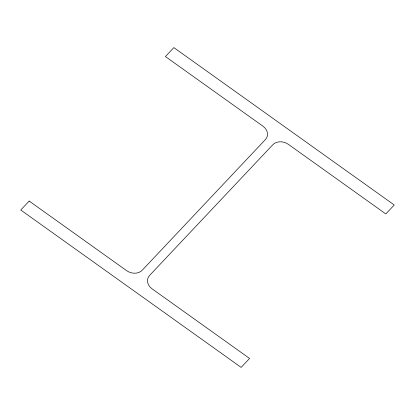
<?xml version="1.0" encoding="UTF-8"?>
<svg xmlns="http://www.w3.org/2000/svg" width="415" height="415" viewBox="0 0 415 415"><rect width="100%" height="100%" fill="white"/><g stroke="black" fill="none" stroke-linecap="round" stroke-linejoin="round"><path stroke-width="0.62" d="M29.185 201.062L20.75 210.011L241.146 367.4L249.581 358.456L152.129 288.866A11.381 9.187 19.5 0 1 149.54 275.498L272.8 144.742A11.381 9.187 19.5 0 1 288.368 144.342L385.815 213.938L394.25 204.989L173.854 47.601L165.419 56.544L262.871 126.134A11.381 9.187 19.5 0 1 265.46 139.502L142.2 270.258A11.381 9.187 19.5 0 1 126.632 270.658L29.185 201.062"/></g></svg>
